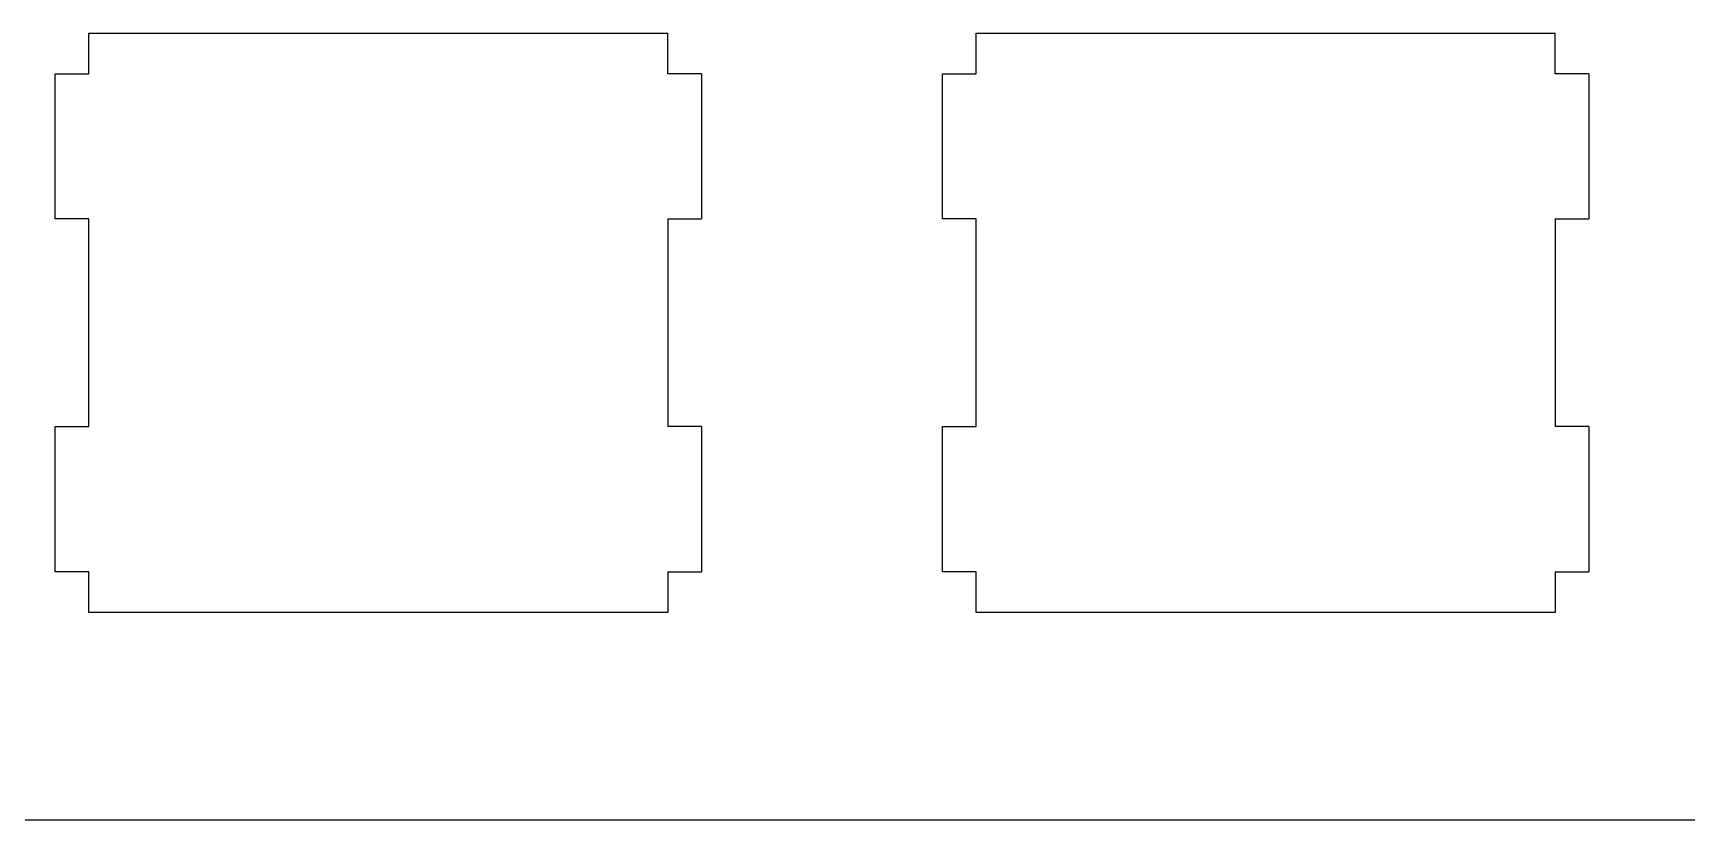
# Model space of a CAD drawing. Extents: x 14 to 304, y 9 to 109.
# Drawn here: x 224.41 to 264.24, y 9.37 to 28.31 of the extents above; entities that cross this region are included whole.
import ezdxf

# ---------------------------------------------------------------- set-up
doc = ezdxf.new("R2010")
doc.units = 0
doc.layers.add('LAYER_1', color=7, linetype='CONTINUOUS')

msp = doc.modelspace()

# ---------------------------------------------------------------- linework, layer by layer
at = {"layer": 'LAYER_1', "linetype": 'BYBLOCK'}
msp.add_line((18.126, 9.37), (278.572, 9.37), dxfattribs=at)
for points in [[(225.752, 28.313, 0), (225.822, 28.313, 0), (226.026, 28.313, 0), (226.351, 28.313, 0), (226.785, 28.313, 0), (227.315, 28.313, 0), (227.931, 28.313, 0), (228.619, 28.313, 0), (229.367, 28.313, 0), (230.164, 28.313, 0), (230.997, 28.313, 0), (231.855, 28.313, 0), (232.724, 28.313, 0), (233.594, 28.313, 0), (234.451, 28.313, 0), (235.284, 28.313, 0), (236.081, 28.313, 0), (236.83, 28.313, 0), (237.518, 28.313, 0), (238.133, 28.313, 0), (238.664, 28.313, 0), (239.098, 28.313, 0), (239.422, 28.313, 0), (239.626, 28.313, 0), (239.697, 28.313, 0)], [(225.752, 27.334, 0), (225.752, 27.339, 0), (225.752, 27.353, 0), (225.752, 27.376, 0), (225.752, 27.406, 0), (225.752, 27.444, 0), (225.752, 27.487, 0), (225.752, 27.535, 0), (225.752, 27.588, 0), (225.752, 27.644, 0), (225.752, 27.702, 0), (225.752, 27.762, 0), (225.752, 27.823, 0), (225.752, 27.884, 0), (225.752, 27.944, 0), (225.752, 28.003, 0), (225.752, 28.059, 0), (225.752, 28.111, 0), (225.752, 28.16, 0), (225.752, 28.203, 0), (225.752, 28.24, 0), (225.752, 28.271, 0), (225.752, 28.293, 0), (225.752, 28.308, 0), (225.752, 28.313, 0)], [(239.697, 27.334, 0), (239.697, 27.339, 0), (239.697, 27.353, 0), (239.697, 27.376, 0), (239.697, 27.406, 0), (239.697, 27.444, 0), (239.697, 27.487, 0), (239.697, 27.535, 0), (239.697, 27.588, 0), (239.697, 27.644, 0), (239.697, 27.702, 0), (239.697, 27.762, 0), (239.697, 27.823, 0), (239.697, 27.884, 0), (239.697, 27.944, 0), (239.697, 28.003, 0), (239.697, 28.059, 0), (239.697, 28.111, 0), (239.697, 28.16, 0), (239.697, 28.203, 0), (239.697, 28.24, 0), (239.697, 28.271, 0), (239.697, 28.293, 0), (239.697, 28.308, 0), (239.697, 28.313, 0)], [(247.127, 28.313, 0), (247.197, 28.313, 0), (247.401, 28.313, 0), (247.726, 28.313, 0), (248.16, 28.313, 0), (248.69, 28.313, 0), (249.306, 28.313, 0), (249.994, 28.313, 0), (250.742, 28.313, 0), (251.539, 28.313, 0), (252.372, 28.313, 0), (253.23, 28.313, 0), (254.099, 28.313, 0), (254.969, 28.313, 0), (255.826, 28.313, 0), (256.659, 28.313, 0), (257.456, 28.313, 0), (258.205, 28.313, 0), (258.893, 28.313, 0), (259.508, 28.313, 0), (260.039, 28.313, 0), (260.473, 28.313, 0), (260.797, 28.313, 0), (261.001, 28.313, 0), (261.072, 28.313, 0)], [(247.127, 27.334, 0), (247.127, 27.339, 0), (247.127, 27.353, 0), (247.127, 27.376, 0), (247.127, 27.406, 0), (247.127, 27.444, 0), (247.127, 27.487, 0), (247.127, 27.535, 0), (247.127, 27.588, 0), (247.127, 27.644, 0), (247.127, 27.702, 0), (247.127, 27.762, 0), (247.127, 27.823, 0), (247.127, 27.884, 0), (247.127, 27.944, 0), (247.127, 28.003, 0), (247.127, 28.059, 0), (247.127, 28.111, 0), (247.127, 28.16, 0), (247.127, 28.203, 0), (247.127, 28.24, 0), (247.127, 28.271, 0), (247.127, 28.293, 0), (247.127, 28.308, 0), (247.127, 28.313, 0)], [(261.072, 27.334, 0), (261.072, 27.339, 0), (261.072, 27.353, 0), (261.072, 27.376, 0), (261.072, 27.406, 0), (261.072, 27.444, 0), (261.072, 27.487, 0), (261.072, 27.535, 0), (261.072, 27.588, 0), (261.072, 27.644, 0), (261.072, 27.702, 0), (261.072, 27.762, 0), (261.072, 27.823, 0), (261.072, 27.884, 0), (261.072, 27.944, 0), (261.072, 28.003, 0), (261.072, 28.059, 0), (261.072, 28.111, 0), (261.072, 28.16, 0), (261.072, 28.203, 0), (261.072, 28.24, 0), (261.072, 28.271, 0), (261.072, 28.293, 0), (261.072, 28.308, 0), (261.072, 28.313, 0)], [(224.94, 23.84, 0), (224.94, 23.858, 0), (224.94, 23.909, 0), (224.94, 23.99, 0), (224.94, 24.099, 0), (224.94, 24.232, 0), (224.94, 24.386, 0), (224.94, 24.558, 0), (224.94, 24.746, 0), (224.94, 24.946, 0), (224.94, 25.154, 0), (224.94, 25.369, 0), (224.94, 25.587, 0), (224.94, 25.805, 0), (224.94, 26.02, 0), (224.94, 26.228, 0), (224.94, 26.428, 0), (224.94, 26.616, 0), (224.94, 26.788, 0), (224.94, 26.942, 0), (224.94, 27.075, 0), (224.94, 27.184, 0), (224.94, 27.265, 0), (224.94, 27.316, 0), (224.94, 27.334, 0)], [(224.94, 27.334, 0), (224.944, 27.334, 0), (224.956, 27.334, 0), (224.975, 27.334, 0), (225, 27.334, 0), (225.031, 27.334, 0), (225.067, 27.334, 0), (225.107, 27.334, 0), (225.151, 27.334, 0), (225.197, 27.334, 0), (225.245, 27.334, 0), (225.295, 27.334, 0), (225.346, 27.334, 0), (225.397, 27.334, 0), (225.446, 27.334, 0), (225.495, 27.334, 0), (225.541, 27.334, 0), (225.585, 27.334, 0), (225.625, 27.334, 0), (225.661, 27.334, 0), (225.692, 27.334, 0), (225.717, 27.334, 0), (225.736, 27.334, 0), (225.748, 27.334, 0), (225.752, 27.334, 0)], [(240.508, 27.334, 0), (240.504, 27.334, 0), (240.492, 27.334, 0), (240.473, 27.334, 0), (240.448, 27.334, 0), (240.417, 27.334, 0), (240.381, 27.334, 0), (240.341, 27.334, 0), (240.298, 27.334, 0), (240.251, 27.334, 0), (240.203, 27.334, 0), (240.153, 27.334, 0), (240.102, 27.334, 0), (240.052, 27.334, 0), (240.002, 27.334, 0), (239.953, 27.334, 0), (239.907, 27.334, 0), (239.864, 27.334, 0), (239.824, 27.334, 0), (239.788, 27.334, 0), (239.757, 27.334, 0), (239.732, 27.334, 0), (239.713, 27.334, 0), (239.701, 27.334, 0), (239.697, 27.334, 0)], [(240.508, 27.334, 0), (240.508, 27.316, 0), (240.508, 27.265, 0), (240.508, 27.184, 0), (240.508, 27.075, 0), (240.508, 26.942, 0), (240.508, 26.788, 0), (240.508, 26.616, 0), (240.508, 26.428, 0), (240.508, 26.228, 0), (240.508, 26.02, 0), (240.508, 25.805, 0), (240.508, 25.587, 0), (240.508, 25.369, 0), (240.508, 25.154, 0), (240.508, 24.946, 0), (240.508, 24.746, 0), (240.508, 24.558, 0), (240.508, 24.386, 0), (240.508, 24.232, 0), (240.508, 24.099, 0), (240.508, 23.99, 0), (240.508, 23.909, 0), (240.508, 23.858, 0), (240.508, 23.84, 0)], [(246.315, 23.84, 0), (246.315, 23.858, 0), (246.315, 23.909, 0), (246.315, 23.99, 0), (246.315, 24.099, 0), (246.315, 24.232, 0), (246.315, 24.386, 0), (246.315, 24.558, 0), (246.315, 24.746, 0), (246.315, 24.946, 0), (246.315, 25.154, 0), (246.315, 25.369, 0), (246.315, 25.587, 0), (246.315, 25.805, 0), (246.315, 26.02, 0), (246.315, 26.228, 0), (246.315, 26.428, 0), (246.315, 26.616, 0), (246.315, 26.788, 0), (246.315, 26.942, 0), (246.315, 27.075, 0), (246.315, 27.184, 0), (246.315, 27.265, 0), (246.315, 27.316, 0), (246.315, 27.334, 0)], [(246.315, 27.334, 0), (246.319, 27.334, 0), (246.331, 27.334, 0), (246.35, 27.334, 0), (246.375, 27.334, 0), (246.406, 27.334, 0), (246.442, 27.334, 0), (246.482, 27.334, 0), (246.526, 27.334, 0), (246.572, 27.334, 0), (246.62, 27.334, 0), (246.67, 27.334, 0), (246.721, 27.334, 0), (246.772, 27.334, 0), (246.821, 27.334, 0), (246.87, 27.334, 0), (246.916, 27.334, 0), (246.96, 27.334, 0), (247, 27.334, 0), (247.036, 27.334, 0), (247.067, 27.334, 0), (247.092, 27.334, 0), (247.111, 27.334, 0), (247.123, 27.334, 0), (247.127, 27.334, 0)], [(261.883, 27.334, 0), (261.879, 27.334, 0), (261.867, 27.334, 0), (261.848, 27.334, 0), (261.823, 27.334, 0), (261.792, 27.334, 0), (261.756, 27.334, 0), (261.716, 27.334, 0), (261.673, 27.334, 0), (261.626, 27.334, 0), (261.578, 27.334, 0), (261.528, 27.334, 0), (261.477, 27.334, 0), (261.427, 27.334, 0), (261.377, 27.334, 0), (261.328, 27.334, 0), (261.282, 27.334, 0), (261.239, 27.334, 0), (261.199, 27.334, 0), (261.163, 27.334, 0), (261.132, 27.334, 0), (261.107, 27.334, 0), (261.088, 27.334, 0), (261.076, 27.334, 0), (261.072, 27.334, 0)], [(261.883, 27.334, 0), (261.883, 27.316, 0), (261.883, 27.265, 0), (261.883, 27.184, 0), (261.883, 27.075, 0), (261.883, 26.942, 0), (261.883, 26.788, 0), (261.883, 26.616, 0), (261.883, 26.428, 0), (261.883, 26.228, 0), (261.883, 26.02, 0), (261.883, 25.805, 0), (261.883, 25.587, 0), (261.883, 25.369, 0), (261.883, 25.154, 0), (261.883, 24.946, 0), (261.883, 24.746, 0), (261.883, 24.558, 0), (261.883, 24.386, 0), (261.883, 24.232, 0), (261.883, 24.099, 0), (261.883, 23.99, 0), (261.883, 23.909, 0), (261.883, 23.858, 0), (261.883, 23.84, 0)], [(225.752, 23.84, 0), (225.748, 23.84, 0), (225.736, 23.84, 0), (225.717, 23.84, 0), (225.692, 23.84, 0), (225.661, 23.84, 0), (225.625, 23.84, 0), (225.585, 23.84, 0), (225.541, 23.84, 0), (225.495, 23.84, 0), (225.446, 23.84, 0), (225.397, 23.84, 0), (225.346, 23.84, 0), (225.295, 23.84, 0), (225.245, 23.84, 0), (225.197, 23.84, 0), (225.151, 23.84, 0), (225.107, 23.84, 0), (225.067, 23.84, 0), (225.031, 23.84, 0), (225, 23.84, 0), (224.975, 23.84, 0), (224.956, 23.84, 0), (224.944, 23.84, 0), (224.94, 23.84, 0)], [(225.752, 18.84, 0), (225.752, 18.865, 0), (225.752, 18.938, 0), (225.752, 19.055, 0), (225.752, 19.21, 0), (225.752, 19.401, 0), (225.752, 19.621, 0), (225.752, 19.868, 0), (225.752, 20.136, 0), (225.752, 20.422, 0), (225.752, 20.721, 0), (225.752, 21.028, 0), (225.752, 21.34, 0), (225.752, 21.652, 0), (225.752, 21.959, 0), (225.752, 22.258, 0), (225.752, 22.544, 0), (225.752, 22.812, 0), (225.752, 23.059, 0), (225.752, 23.279, 0), (225.752, 23.47, 0), (225.752, 23.625, 0), (225.752, 23.742, 0), (225.752, 23.815, 0), (225.752, 23.84, 0)], [(239.697, 23.84, 0), (239.697, 23.815, 0), (239.697, 23.742, 0), (239.697, 23.625, 0), (239.697, 23.47, 0), (239.697, 23.279, 0), (239.697, 23.059, 0), (239.697, 22.812, 0), (239.697, 22.544, 0), (239.697, 22.258, 0), (239.697, 21.959, 0), (239.697, 21.652, 0), (239.697, 21.34, 0), (239.697, 21.028, 0), (239.697, 20.721, 0), (239.697, 20.422, 0), (239.697, 20.136, 0), (239.697, 19.868, 0), (239.697, 19.621, 0), (239.697, 19.401, 0), (239.697, 19.21, 0), (239.697, 19.055, 0), (239.697, 18.938, 0), (239.697, 18.865, 0), (239.697, 18.84, 0)], [(239.697, 23.84, 0), (239.701, 23.84, 0), (239.713, 23.84, 0), (239.732, 23.84, 0), (239.757, 23.84, 0), (239.788, 23.84, 0), (239.824, 23.84, 0), (239.864, 23.84, 0), (239.907, 23.84, 0), (239.953, 23.84, 0), (240.002, 23.84, 0), (240.052, 23.84, 0), (240.102, 23.84, 0), (240.153, 23.84, 0), (240.203, 23.84, 0), (240.251, 23.84, 0), (240.298, 23.84, 0), (240.341, 23.84, 0), (240.381, 23.84, 0), (240.417, 23.84, 0), (240.448, 23.84, 0), (240.473, 23.84, 0), (240.492, 23.84, 0), (240.504, 23.84, 0), (240.508, 23.84, 0)], [(247.127, 23.84, 0), (247.123, 23.84, 0), (247.111, 23.84, 0), (247.092, 23.84, 0), (247.067, 23.84, 0), (247.036, 23.84, 0), (247, 23.84, 0), (246.96, 23.84, 0), (246.916, 23.84, 0), (246.87, 23.84, 0), (246.821, 23.84, 0), (246.772, 23.84, 0), (246.721, 23.84, 0), (246.67, 23.84, 0), (246.62, 23.84, 0), (246.572, 23.84, 0), (246.526, 23.84, 0), (246.482, 23.84, 0), (246.442, 23.84, 0), (246.406, 23.84, 0), (246.375, 23.84, 0), (246.35, 23.84, 0), (246.331, 23.84, 0), (246.319, 23.84, 0), (246.315, 23.84, 0)], [(247.127, 18.84, 0), (247.127, 18.865, 0), (247.127, 18.938, 0), (247.127, 19.055, 0), (247.127, 19.21, 0), (247.127, 19.401, 0), (247.127, 19.621, 0), (247.127, 19.868, 0), (247.127, 20.136, 0), (247.127, 20.422, 0), (247.127, 20.721, 0), (247.127, 21.028, 0), (247.127, 21.34, 0), (247.127, 21.652, 0), (247.127, 21.959, 0), (247.127, 22.258, 0), (247.127, 22.544, 0), (247.127, 22.812, 0), (247.127, 23.059, 0), (247.127, 23.279, 0), (247.127, 23.47, 0), (247.127, 23.625, 0), (247.127, 23.742, 0), (247.127, 23.815, 0), (247.127, 23.84, 0)], [(261.072, 23.84, 0), (261.072, 23.815, 0), (261.072, 23.742, 0), (261.072, 23.625, 0), (261.072, 23.47, 0), (261.072, 23.279, 0), (261.072, 23.059, 0), (261.072, 22.812, 0), (261.072, 22.544, 0), (261.072, 22.258, 0), (261.072, 21.959, 0), (261.072, 21.652, 0), (261.072, 21.34, 0), (261.072, 21.028, 0), (261.072, 20.721, 0), (261.072, 20.422, 0), (261.072, 20.136, 0), (261.072, 19.868, 0), (261.072, 19.621, 0), (261.072, 19.401, 0), (261.072, 19.21, 0), (261.072, 19.055, 0), (261.072, 18.938, 0), (261.072, 18.865, 0), (261.072, 18.84, 0)], [(261.072, 23.84, 0), (261.076, 23.84, 0), (261.088, 23.84, 0), (261.107, 23.84, 0), (261.132, 23.84, 0), (261.163, 23.84, 0), (261.199, 23.84, 0), (261.239, 23.84, 0), (261.282, 23.84, 0), (261.328, 23.84, 0), (261.377, 23.84, 0), (261.427, 23.84, 0), (261.477, 23.84, 0), (261.528, 23.84, 0), (261.578, 23.84, 0), (261.626, 23.84, 0), (261.673, 23.84, 0), (261.716, 23.84, 0), (261.756, 23.84, 0), (261.792, 23.84, 0), (261.823, 23.84, 0), (261.848, 23.84, 0), (261.867, 23.84, 0), (261.879, 23.84, 0), (261.883, 23.84, 0)], [(224.94, 15.346, 0), (224.94, 15.364, 0), (224.94, 15.415, 0), (224.94, 15.496, 0), (224.94, 15.605, 0), (224.94, 15.738, 0), (224.94, 15.892, 0), (224.94, 16.064, 0), (224.94, 16.252, 0), (224.94, 16.452, 0), (224.94, 16.66, 0), (224.94, 16.875, 0), (224.94, 17.093, 0), (224.94, 17.311, 0), (224.94, 17.526, 0), (224.94, 17.735, 0), (224.94, 17.934, 0), (224.94, 18.122, 0), (224.94, 18.294, 0), (224.94, 18.448, 0), (224.94, 18.581, 0), (224.94, 18.69, 0), (224.94, 18.771, 0), (224.94, 18.822, 0), (224.94, 18.84, 0)], [(224.94, 18.84, 0), (224.944, 18.84, 0), (224.956, 18.84, 0), (224.975, 18.84, 0), (225, 18.84, 0), (225.031, 18.84, 0), (225.067, 18.84, 0), (225.107, 18.84, 0), (225.151, 18.84, 0), (225.197, 18.84, 0), (225.245, 18.84, 0), (225.295, 18.84, 0), (225.346, 18.84, 0), (225.397, 18.84, 0), (225.446, 18.84, 0), (225.495, 18.84, 0), (225.541, 18.84, 0), (225.585, 18.84, 0), (225.625, 18.84, 0), (225.661, 18.84, 0), (225.692, 18.84, 0), (225.717, 18.84, 0), (225.736, 18.84, 0), (225.748, 18.84, 0), (225.752, 18.84, 0)], [(240.508, 18.84, 0), (240.504, 18.84, 0), (240.492, 18.84, 0), (240.473, 18.84, 0), (240.448, 18.84, 0), (240.417, 18.84, 0), (240.381, 18.84, 0), (240.341, 18.84, 0), (240.298, 18.84, 0), (240.251, 18.84, 0), (240.203, 18.84, 0), (240.153, 18.84, 0), (240.102, 18.84, 0), (240.052, 18.84, 0), (240.002, 18.84, 0), (239.953, 18.84, 0), (239.907, 18.84, 0), (239.864, 18.84, 0), (239.824, 18.84, 0), (239.788, 18.84, 0), (239.757, 18.84, 0), (239.732, 18.84, 0), (239.713, 18.84, 0), (239.701, 18.84, 0), (239.697, 18.84, 0)], [(240.508, 18.84, 0), (240.508, 18.822, 0), (240.508, 18.771, 0), (240.508, 18.69, 0), (240.508, 18.581, 0), (240.508, 18.448, 0), (240.508, 18.294, 0), (240.508, 18.122, 0), (240.508, 17.934, 0), (240.508, 17.735, 0), (240.508, 17.526, 0), (240.508, 17.311, 0), (240.508, 17.093, 0), (240.508, 16.875, 0), (240.508, 16.66, 0), (240.508, 16.452, 0), (240.508, 16.252, 0), (240.508, 16.064, 0), (240.508, 15.892, 0), (240.508, 15.738, 0), (240.508, 15.605, 0), (240.508, 15.496, 0), (240.508, 15.415, 0), (240.508, 15.364, 0), (240.508, 15.346, 0)], [(246.315, 15.346, 0), (246.315, 15.364, 0), (246.315, 15.415, 0), (246.315, 15.496, 0), (246.315, 15.605, 0), (246.315, 15.738, 0), (246.315, 15.892, 0), (246.315, 16.064, 0), (246.315, 16.252, 0), (246.315, 16.452, 0), (246.315, 16.66, 0), (246.315, 16.875, 0), (246.315, 17.093, 0), (246.315, 17.311, 0), (246.315, 17.526, 0), (246.315, 17.735, 0), (246.315, 17.934, 0), (246.315, 18.122, 0), (246.315, 18.294, 0), (246.315, 18.448, 0), (246.315, 18.581, 0), (246.315, 18.69, 0), (246.315, 18.771, 0), (246.315, 18.822, 0), (246.315, 18.84, 0)], [(246.315, 18.84, 0), (246.319, 18.84, 0), (246.331, 18.84, 0), (246.35, 18.84, 0), (246.375, 18.84, 0), (246.406, 18.84, 0), (246.442, 18.84, 0), (246.482, 18.84, 0), (246.526, 18.84, 0), (246.572, 18.84, 0), (246.62, 18.84, 0), (246.67, 18.84, 0), (246.721, 18.84, 0), (246.772, 18.84, 0), (246.821, 18.84, 0), (246.87, 18.84, 0), (246.916, 18.84, 0), (246.96, 18.84, 0), (247, 18.84, 0), (247.036, 18.84, 0), (247.067, 18.84, 0), (247.092, 18.84, 0), (247.111, 18.84, 0), (247.123, 18.84, 0), (247.127, 18.84, 0)], [(261.883, 18.84, 0), (261.879, 18.84, 0), (261.867, 18.84, 0), (261.848, 18.84, 0), (261.823, 18.84, 0), (261.792, 18.84, 0), (261.756, 18.84, 0), (261.716, 18.84, 0), (261.673, 18.84, 0), (261.626, 18.84, 0), (261.578, 18.84, 0), (261.528, 18.84, 0), (261.477, 18.84, 0), (261.427, 18.84, 0), (261.377, 18.84, 0), (261.328, 18.84, 0), (261.282, 18.84, 0), (261.239, 18.84, 0), (261.199, 18.84, 0), (261.163, 18.84, 0), (261.132, 18.84, 0), (261.107, 18.84, 0), (261.088, 18.84, 0), (261.076, 18.84, 0), (261.072, 18.84, 0)], [(261.883, 18.84, 0), (261.883, 18.822, 0), (261.883, 18.771, 0), (261.883, 18.69, 0), (261.883, 18.581, 0), (261.883, 18.448, 0), (261.883, 18.294, 0), (261.883, 18.122, 0), (261.883, 17.934, 0), (261.883, 17.735, 0), (261.883, 17.526, 0), (261.883, 17.311, 0), (261.883, 17.093, 0), (261.883, 16.875, 0), (261.883, 16.66, 0), (261.883, 16.452, 0), (261.883, 16.252, 0), (261.883, 16.064, 0), (261.883, 15.892, 0), (261.883, 15.738, 0), (261.883, 15.605, 0), (261.883, 15.496, 0), (261.883, 15.415, 0), (261.883, 15.364, 0), (261.883, 15.346, 0)], [(225.752, 15.346, 0), (225.748, 15.346, 0), (225.736, 15.346, 0), (225.717, 15.346, 0), (225.692, 15.346, 0), (225.661, 15.346, 0), (225.625, 15.346, 0), (225.585, 15.346, 0), (225.541, 15.346, 0), (225.495, 15.346, 0), (225.446, 15.346, 0), (225.397, 15.346, 0), (225.346, 15.346, 0), (225.295, 15.346, 0), (225.245, 15.346, 0), (225.197, 15.346, 0), (225.151, 15.346, 0), (225.107, 15.346, 0), (225.067, 15.346, 0), (225.031, 15.346, 0), (225, 15.346, 0), (224.975, 15.346, 0), (224.956, 15.346, 0), (224.944, 15.346, 0), (224.94, 15.346, 0)], [(225.752, 14.367, 0), (225.752, 14.372, 0), (225.752, 14.387, 0), (225.752, 14.409, 0), (225.752, 14.44, 0), (225.752, 14.477, 0), (225.752, 14.52, 0), (225.752, 14.569, 0), (225.752, 14.621, 0), (225.752, 14.677, 0), (225.752, 14.736, 0), (225.752, 14.796, 0), (225.752, 14.857, 0), (225.752, 14.918, 0), (225.752, 14.978, 0), (225.752, 15.036, 0), (225.752, 15.092, 0), (225.752, 15.145, 0), (225.752, 15.193, 0), (225.752, 15.236, 0), (225.752, 15.274, 0), (225.752, 15.304, 0), (225.752, 15.327, 0), (225.752, 15.341, 0), (225.752, 15.346, 0)], [(239.697, 15.346, 0), (239.701, 15.346, 0), (239.713, 15.346, 0), (239.732, 15.346, 0), (239.757, 15.346, 0), (239.788, 15.346, 0), (239.824, 15.346, 0), (239.864, 15.346, 0), (239.907, 15.346, 0), (239.953, 15.346, 0), (240.002, 15.346, 0), (240.052, 15.346, 0), (240.102, 15.346, 0), (240.153, 15.346, 0), (240.203, 15.346, 0), (240.251, 15.346, 0), (240.298, 15.346, 0), (240.341, 15.346, 0), (240.381, 15.346, 0), (240.417, 15.346, 0), (240.448, 15.346, 0), (240.473, 15.346, 0), (240.492, 15.346, 0), (240.504, 15.346, 0), (240.508, 15.346, 0)], [(239.697, 15.346, 0), (239.697, 15.341, 0), (239.697, 15.327, 0), (239.697, 15.304, 0), (239.697, 15.274, 0), (239.697, 15.236, 0), (239.697, 15.193, 0), (239.697, 15.145, 0), (239.697, 15.092, 0), (239.697, 15.036, 0), (239.697, 14.978, 0), (239.697, 14.918, 0), (239.697, 14.857, 0), (239.697, 14.796, 0), (239.697, 14.736, 0), (239.697, 14.677, 0), (239.697, 14.621, 0), (239.697, 14.569, 0), (239.697, 14.52, 0), (239.697, 14.477, 0), (239.697, 14.44, 0), (239.697, 14.409, 0), (239.697, 14.387, 0), (239.697, 14.372, 0), (239.697, 14.367, 0)], [(247.127, 15.346, 0), (247.123, 15.346, 0), (247.111, 15.346, 0), (247.092, 15.346, 0), (247.067, 15.346, 0), (247.036, 15.346, 0), (247, 15.346, 0), (246.96, 15.346, 0), (246.916, 15.346, 0), (246.87, 15.346, 0), (246.821, 15.346, 0), (246.772, 15.346, 0), (246.721, 15.346, 0), (246.67, 15.346, 0), (246.62, 15.346, 0), (246.572, 15.346, 0), (246.526, 15.346, 0), (246.482, 15.346, 0), (246.442, 15.346, 0), (246.406, 15.346, 0), (246.375, 15.346, 0), (246.35, 15.346, 0), (246.331, 15.346, 0), (246.319, 15.346, 0), (246.315, 15.346, 0)], [(247.127, 14.367, 0), (247.127, 14.372, 0), (247.127, 14.387, 0), (247.127, 14.409, 0), (247.127, 14.44, 0), (247.127, 14.477, 0), (247.127, 14.52, 0), (247.127, 14.569, 0), (247.127, 14.621, 0), (247.127, 14.677, 0), (247.127, 14.736, 0), (247.127, 14.796, 0), (247.127, 14.857, 0), (247.127, 14.918, 0), (247.127, 14.978, 0), (247.127, 15.036, 0), (247.127, 15.092, 0), (247.127, 15.145, 0), (247.127, 15.193, 0), (247.127, 15.236, 0), (247.127, 15.274, 0), (247.127, 15.304, 0), (247.127, 15.327, 0), (247.127, 15.341, 0), (247.127, 15.346, 0)], [(261.072, 15.346, 0), (261.076, 15.346, 0), (261.088, 15.346, 0), (261.107, 15.346, 0), (261.132, 15.346, 0), (261.163, 15.346, 0), (261.199, 15.346, 0), (261.239, 15.346, 0), (261.282, 15.346, 0), (261.328, 15.346, 0), (261.377, 15.346, 0), (261.427, 15.346, 0), (261.477, 15.346, 0), (261.528, 15.346, 0), (261.578, 15.346, 0), (261.626, 15.346, 0), (261.673, 15.346, 0), (261.716, 15.346, 0), (261.756, 15.346, 0), (261.792, 15.346, 0), (261.823, 15.346, 0), (261.848, 15.346, 0), (261.867, 15.346, 0), (261.879, 15.346, 0), (261.883, 15.346, 0)], [(261.072, 15.346, 0), (261.072, 15.341, 0), (261.072, 15.327, 0), (261.072, 15.304, 0), (261.072, 15.274, 0), (261.072, 15.236, 0), (261.072, 15.193, 0), (261.072, 15.145, 0), (261.072, 15.092, 0), (261.072, 15.036, 0), (261.072, 14.978, 0), (261.072, 14.918, 0), (261.072, 14.857, 0), (261.072, 14.796, 0), (261.072, 14.736, 0), (261.072, 14.677, 0), (261.072, 14.621, 0), (261.072, 14.569, 0), (261.072, 14.52, 0), (261.072, 14.477, 0), (261.072, 14.44, 0), (261.072, 14.409, 0), (261.072, 14.387, 0), (261.072, 14.372, 0), (261.072, 14.367, 0)], [(239.697, 14.367, 0), (239.626, 14.367, 0), (239.422, 14.367, 0), (239.098, 14.367, 0), (238.664, 14.367, 0), (238.133, 14.367, 0), (237.518, 14.367, 0), (236.83, 14.367, 0), (236.081, 14.367, 0), (235.284, 14.367, 0), (234.451, 14.367, 0), (233.594, 14.367, 0), (232.724, 14.367, 0), (231.855, 14.367, 0), (230.997, 14.367, 0), (230.164, 14.367, 0), (229.367, 14.367, 0), (228.619, 14.367, 0), (227.931, 14.367, 0), (227.315, 14.367, 0), (226.785, 14.367, 0), (226.351, 14.367, 0), (226.026, 14.367, 0), (225.822, 14.367, 0), (225.752, 14.367, 0)], [(261.072, 14.367, 0), (261.001, 14.367, 0), (260.797, 14.367, 0), (260.473, 14.367, 0), (260.039, 14.367, 0), (259.508, 14.367, 0), (258.893, 14.367, 0), (258.205, 14.367, 0), (257.456, 14.367, 0), (256.659, 14.367, 0), (255.826, 14.367, 0), (254.969, 14.367, 0), (254.099, 14.367, 0), (253.23, 14.367, 0), (252.372, 14.367, 0), (251.539, 14.367, 0), (250.742, 14.367, 0), (249.994, 14.367, 0), (249.306, 14.367, 0), (248.69, 14.367, 0), (248.16, 14.367, 0), (247.726, 14.367, 0), (247.401, 14.367, 0), (247.197, 14.367, 0), (247.127, 14.367, 0)]]:
    msp.add_polyline3d(points, dxfattribs=at)

doc.saveas('drawing.dxf')
